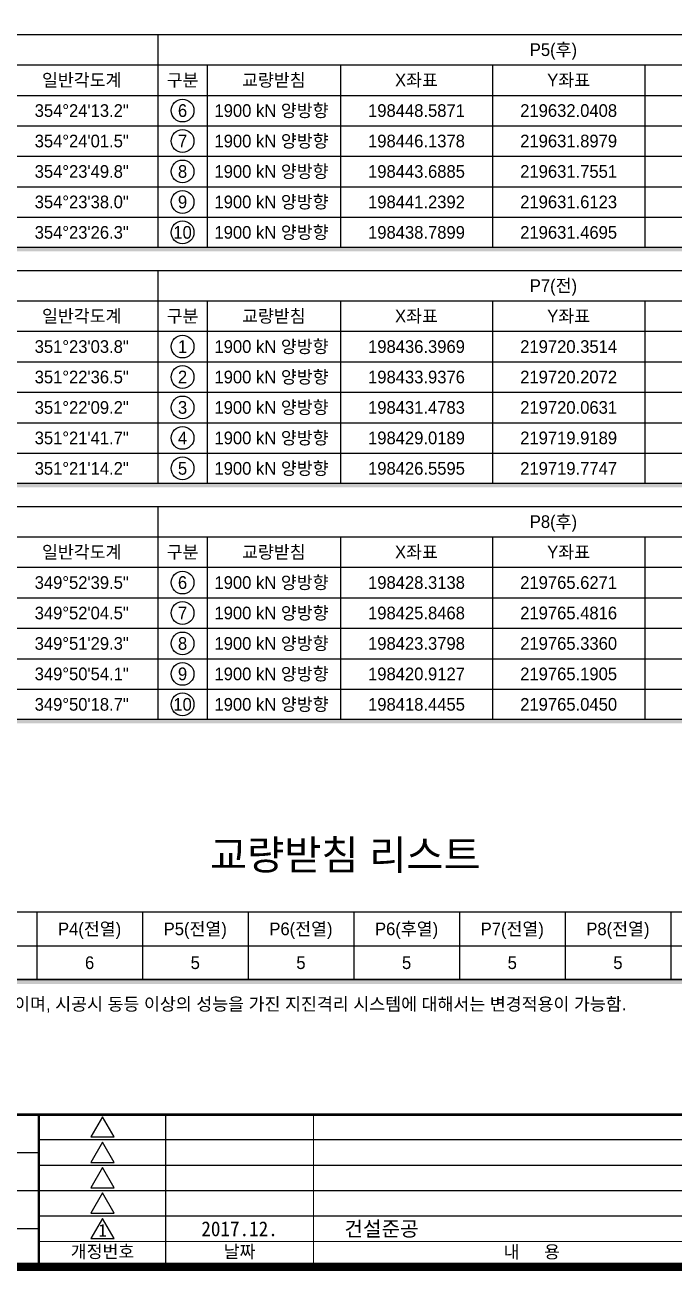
# Model space of a CAD drawing. Header units: feet. Extents: x 0 to 708085, y 0 to 237600.
# Drawn here: x 488371 to 549809, y 7600 to 125461 of the extents above; entities that cross this region are included whole.
import ezdxf
from ezdxf.enums import TextEntityAlignment as Align

# ---------------------------------------------------------------- set-up
doc = ezdxf.new("R2010")
doc.units = ezdxf.units.FT
doc.header["$LTSCALE"] = 2200
doc.header["$MEASUREMENT"] = 0
for name, color, linetype in [('CS-TABL-LIN1', 4, 'CONTINUOUS'), ('CS-TABL-LIN2', 1, 'CONTINUOUS'), ('CS-TABL-TEX1', 6, 'CONTINUOUS'), ('CS-TABL-TEX2', 3, 'CONTINUOUS'), ('CX-BORD-LIN1', 4, 'CONTINUOUS'), ('CX-BORD-LIN2', 3, 'CONTINUOUS'), ('CX-BORD-TEX2', 7, 'CONTINUOUS'), ('CX-BORD-TEX3', 6, 'CONTINUOUS'), ('CX-MISC', 2, 'CONTINUOUS'), ('CZ-TEX1', 6, 'CONTINUOUS')]:
    doc.layers.add(name, color=color, linetype=linetype)
doc.styles.add('A_STANDARD', font='')
doc.styles.add('TB_TEXT', font='')
doc.styles.add('TB_WBTXT', font='')
doc.styles.add('TB_WMTXT', font='')
doc.styles.get('A_STANDARD').set_extended_font_data('Dotum')
doc.styles.get('TB_TEXT').set_extended_font_data('DotumChe')
doc.styles.get('TB_WBTXT').set_extended_font_data('Dotum')
doc.styles.get('TB_WMTXT').set_extended_font_data('DotumChe')

# ---------------------------------------------------------------- blocks, each defined once
blk = doc.blocks.new('CXBLKA1-KHCA-1')
at = {"layer": 'CX-BORD-LIN1', "const_width": 2}
blk.add_lwpolyline([(796, 0), (0, 0), (0, 554), (796, 554)], close=True, dxfattribs=at)
at = {"layer": 'CX-BORD-LIN1'}
for points, const_width in [([(796, 36), (0, 36)], 0.6), ([(270, 0), (270, 36)], 0.6), ([(300, 0), (300, 36)], 0.3), ([(335, 0), (335, 36)], 0.3), ([(558, 6), (270, 6)], 0.2)]:
    blk.add_lwpolyline(points, dxfattribs=dict(at, const_width=const_width))
for points in [[(285.08, 35.47), (282.34, 30.71), (287.83, 30.71)], [(285.08, 29.47), (282.34, 24.71), (287.83, 24.71)], [(285.08, 23.47), (282.34, 18.71), (287.83, 18.71)], [(285.08, 17.47), (282.34, 12.71), (287.83, 12.71)], [(285.08, 11.47), (282.34, 6.71), (287.83, 6.71)]]:
    blk.add_lwpolyline(points, close=True, dxfattribs=at)
at = {"layer": 'CX-BORD-LIN2'}
blk.add_line((558, 30), (270, 30), dxfattribs=at)
at = {"layer": 'CX-BORD-LIN2', "const_width": 0.3}
for points in [[(270, 27), (130, 27)], [(270, 18), (130, 18)], [(270, 9), (130, 9)]]:
    blk.add_lwpolyline(points, dxfattribs=at)
at = {"layer": 'CX-BORD-LIN2'}
for points in [[(558, 24), (270, 24)], [(558, 18), (270, 18)], [(558, 12), (270, 12)]]:
    blk.add_lwpolyline(points, dxfattribs=at)
at = {"layer": 'CX-BORD-LIN1', "style": 'TB_TEXT'}
for tag, height, p in [('TR_RNUM5', 3, (285.11, 32.64)), ('TR_RDAT5', 3.5, (317.5, 33)), ('TR_DGN5', 3.5, (451.12, 33)), ('TR_CHK5', 3.5, (491.12, 33)), ('TR_APP5', 3.5, (531.12, 33)), ('TR_RNUM4', 3, (285.11, 26.64)), ('TR_RDAT4', 3.5, (317.5, 27)), ('TR_DGN4', 3.5, (451.12, 27)), ('TR_CHK4', 3.5, (491.12, 27)), ('TR_APP4', 3.5, (531.12, 27)), ('TR_RNUM3', 3, (285.11, 20.64)), ('TR_RDAT3', 3.5, (317.5, 21)), ('TR_DGN3', 3.5, (451.12, 21)), ('TR_CHK3', 3.5, (491.12, 21)), ('TR_APP3', 3.5, (531.12, 21)), ('TR_RNUM2', 3, (285.11, 14.64)), ('TR_RDAT2', 3.5, (317.5, 15)), ('TR_DGN2', 3.5, (451.12, 15)), ('TR_CHK2', 3.5, (491.12, 15)), ('TR_APP2', 3.5, (531.12, 15)), ('TR_RNUM1', 3, (285.11, 8.64)), ('TR_RDAT1', 3.5, (317.5, 9)), ('TR_DGN1', 3.5, (451.12, 9)), ('TR_CHK1', 3.5, (491.12, 9)), ('TR_APP1', 3.5, (531.12, 9))]:
    blk.add_attdef(tag, text='', height=height, dxfattribs=at).set_placement(p, align=Align.MIDDLE_CENTER)
for tag, p in [('TR_RCON5', (342.3, 33)), ('TR_RCON4', (342.3, 27)), ('TR_RCON3', (342.3, 21)), ('TR_RCON2', (342.3, 15)), ('TR_RCON1', (342.3, 9))]:
    blk.add_attdef(tag, text='', height=3.5, dxfattribs=at).set_placement(p, align=Align.MIDDLE_LEFT)
at = {"layer": 'CX-BORD-LIN2', "style": 'TB_TEXT'}
blk.add_attdef('TD_VERSION', text='', height=3, rotation=90, dxfattribs=at).set_placement((800.5, 48.01), align=Align.MIDDLE_CENTER)
at = {"layer": 'CX-BORD-TEX2', "style": 'TB_WMTXT'}
for tag, height, p in [('TB_CNAME', 5, (15.34, 531.83)), ('TB_CSCOP', 4, (16.63, 523.83))]:
    blk.add_attdef(tag, text='', height=height, dxfattribs=at).set_placement(p, align=Align.BOTTOM_LEFT)
at = {"layer": 'CX-BORD-TEX2', "style": 'TB_WBTXT'}
for tag, height, p in [('TB_MTITIL', 10, (398, 533.33)), ('TB_STITL', 7, (398, 518.33))]:
    blk.add_attdef(tag, text='', height=height, dxfattribs=at).set_placement(p, align=Align.MIDDLE_CENTER)
at = {"layer": 'CX-BORD-TEX3', "style": 'TB_TEXT'}
for s, p in [('개정번호', (285.08, 3.66)), ('날짜', (317.5, 3.66)), ('내   용', (386.64, 3.58))]:
    blk.add_text(s, height=3, dxfattribs=at).set_placement(p, align=Align.MIDDLE)
for tag, height, p in [('TD_LNDST', 4.5, (215, 31.5)), ('TD_DSECT', 4.5, (605.5, 31.5)), ('TD_DDIST', 4.5, (654.5, 31.5)), ('TD_DNAME_TOP', 4.5, (755, 27.96)), ('TD_CSECT', 4.5, (605.5, 22.5)), ('TD_CDIST', 4.5, (654.5, 22.5)), ('TD_DNAME_MAIN', 4.5, (755, 21.47)), ('TD_CCOMP', 4.5, (215, 13.59)), ('TD_HSCAL', 4.5, (620.88, 13.75)), ('TD_VSCAL', 4.5, (656.86, 13.75)), ('TD_DNAME_BOT', 3, (755, 15.25)), ('TD_FIELD', 4.5, (180, 5.13)), ('TD_CSTEP', 4.5, (250.74, 5.13)), ('TD_DWGCODE', 4.5, (637, 4.79)), ('TD_DWGNO', 4.5, (755, 5))]:
    blk.add_attdef(tag, text='', height=height, dxfattribs=at).set_placement(p, align=Align.MIDDLE_CENTER)
for tag, height, width, p in [('TD_DCOMP', 4.5, 0.95, (215, 22.59)), ('TD_CNAME', 5, 0.78, (65, 7.6))]:
    blk.add_attdef(tag, text='', height=height, dxfattribs=dict(at, width=width)).set_placement(p, align=Align.MIDDLE_CENTER)

msp = doc.modelspace()

# ---------------------------------------------------------------- linework, layer by layer
at = {"layer": 'CS-TABL-LIN1'}
for points in [[(426070, 124561), (650710, 124561), (650710, 104401), (426070, 104401)], [(426070, 102241), (650710, 102241), (650710, 82081), (426070, 82081)], [(426070, 79921), (650710, 79921), (650710, 59761), (426070, 59761)], [(417494, 41567), (619494, 41567), (619494, 35167), (417494, 35167)]]:
    msp.add_lwpolyline(points, close=True, dxfattribs=at)
for points in [[(426430, 104401), (651070, 104401), (426430, 104041), (651070, 104041)], [(426430, 82081), (651070, 82081), (426430, 81721), (651070, 81721)], [(426430, 59761), (651070, 59761), (426430, 59401), (651070, 59401)], [(417894, 35167), (619894, 35167), (417894, 34767), (619894, 34767)]]:
    msp.add_solid(points, dxfattribs=at)
at = {"layer": 'CS-TABL-LIN2'}
for p, q in [((500950, 124561), (500950, 104401)), ((505630, 124561), (505630, 124561)), ((518230, 124561), (518230, 124561)), ((532630, 124561), (532630, 124561)), ((547030, 124561), (547030, 124561)), ((426070, 121681), (650710, 121681)), ((505630, 121681), (505630, 104401)), ((518230, 121681), (518230, 104401)), ((532630, 121681), (532630, 104401)), ((547030, 121681), (547030, 104401)), ((426070, 118801), (650710, 118801)), ((426070, 115921), (650710, 115921)), ((426070, 113041), (650710, 113041)), ((426070, 110161), (650710, 110161)), ((426070, 107281), (650710, 107281)), ((500950, 102241), (500950, 82081)), ((505630, 102241), (505630, 102241)), ((518230, 102241), (518230, 102241)), ((532630, 102241), (532630, 102241)), ((547030, 102241), (547030, 102241)), ((426070, 99361), (650710, 99361)), ((505630, 99361), (505630, 82081)), ((518230, 99361), (518230, 82081)), ((532630, 99361), (532630, 82081)), ((547030, 99361), (547030, 82081)), ((426070, 96481), (650710, 96481)), ((426070, 93601), (650710, 93601)), ((426070, 90721), (650710, 90721)), ((426070, 87841), (650710, 87841)), ((426070, 84961), (650710, 84961)), ((500950, 79921), (500950, 59761)), ((505630, 79921), (505630, 79921)), ((518230, 79921), (518230, 79921)), ((532630, 79921), (532630, 79921)), ((547030, 79921), (547030, 79921)), ((426070, 77041), (650710, 77041)), ((505630, 77041), (505630, 59761)), ((518230, 77041), (518230, 59761)), ((532630, 77041), (532630, 59761)), ((547030, 77041), (547030, 59761)), ((426070, 74161), (650710, 74161)), ((426070, 71281), (650710, 71281)), ((426070, 68401), (650710, 68401)), ((426070, 65521), (650710, 65521)), ((426070, 62641), (650710, 62641)), ((489494, 41567), (489494, 35167)), ((499494, 41567), (499494, 35167)), ((509494, 41567), (509494, 35167)), ((519494, 41567), (519494, 35167)), ((529494, 41567), (529494, 35167)), ((539494, 41567), (539494, 35167)), ((549494, 41567), (549494, 35167)), ((417494, 38367), (619494, 38367)), ((425494, 38367), (619494, 38367)), ((417494, 35167), (619494, 35167)), ((425494, 35167), (619494, 35167))]:
    msp.add_line(p, q, dxfattribs=at)
at = {"layer": 'CS-TABL-TEX1'}
for centre in [(503290, 117361), (503290, 114481), (503290, 111601), (503290, 108721), (503290, 105841), (503290, 95041), (503290, 92161), (503290, 89281), (503290, 86401), (503290, 83521), (503290, 72721), (503290, 69841), (503290, 66961), (503290, 64081), (503290, 61201)]:
    msp.add_circle(centre, 1080, dxfattribs=at)

# ---------------------------------------------------------------- block references
at = {"layer": 'CX-MISC'}
ref = msp.add_blockref('CXBLKA1-KHCA-1', (381685, 8000), dxfattribs=dict(at, xscale=400, yscale=400, zscale=400))
ref.add_attrib('TR_RNUM1', '1', dxfattribs={"layer": 'CX-BORD-LIN1', "height": 1200, "style": 'TB_TEXT'}).set_placement((495727, 11455), align=Align.MIDDLE_CENTER)
ref.add_attrib('TR_RDAT1', '2017.12.', dxfattribs={"layer": 'CX-BORD-LIN1', "height": 1400, "style": 'TB_TEXT'}).set_placement((508685, 11600), align=Align.MIDDLE_CENTER)
ref.add_attrib('TR_RCON1', '건설준공', dxfattribs={"layer": 'CX-BORD-LIN1', "height": 1400, "style": 'TB_TEXT'}).set_placement((518607, 11600), align=Align.MIDDLE_LEFT)

# ---------------------------------------------------------------- texts
at = {"layer": 'CS-TABL-TEX1', "style": 'A_STANDARD'}
for s, p in [('P5(후)', (538390, 123121)), ('일반각도계', (493750, 120241)), ('구분', (503290, 120241)), ('교량받침', (511930, 120241)), ('X좌표', (525430, 120241)), ('Y좌표', (539830, 120241)), ('6', (503290, 117361)), ('7', (503290, 114481)), ('8', (503290, 111601)), ('9', (503290, 108721)), ('10', (503290, 105841)), ('P7(전)', (538390, 100801)), ('일반각도계', (493750, 97921)), ('구분', (503290, 97921)), ('교량받침', (511930, 97921)), ('X좌표', (525430, 97921)), ('Y좌표', (539830, 97921)), ('1', (503290, 95041)), ('2', (503290, 92161)), ('3', (503290, 89281)), ('4', (503290, 86401)), ('5', (503290, 83521)), ('P8(후)', (538390, 78481)), ('일반각도계', (493750, 75601)), ('구분', (503290, 75601)), ('교량받침', (511930, 75601)), ('X좌표', (525430, 75601)), ('Y좌표', (539830, 75601)), ('6', (503290, 72721)), ('7', (503290, 69841)), ('8', (503290, 66961)), ('9', (503290, 64081)), ('10', (503290, 61201))]:
    msp.add_text(s, height=1200, dxfattribs=at).set_placement(p, align=Align.MIDDLE_CENTER)
for s, p in [('P4(전열)', (494494, 39367)), ('P5(전열)', (504494, 39367)), ('P6(전열)', (514494, 39367)), ('P6(후열)', (524494, 39367)), ('P7(전열)', (534494, 39367)), ('P8(전열)', (544494, 39367))]:
    msp.add_text(s, height=1200, dxfattribs=at).set_placement(p, align=Align.CENTER)
at = {"layer": 'CS-TABL-TEX2', "style": 'A_STANDARD'}
for s, p in [('354°24\'13.2"', (493750, 117361)), ('1900 kN 양방향 ', (511930, 117361)), ('198448.5871', (525430, 117361)), ('219632.0408', (539830, 117361)), ('354°24\'01.5"', (493750, 114481)), ('1900 kN 양방향 ', (511930, 114481)), ('198446.1378', (525430, 114481)), ('219631.8979', (539830, 114481)), ('354°23\'49.8"', (493750, 111601)), ('1900 kN 양방향 ', (511930, 111601)), ('198443.6885', (525430, 111601)), ('219631.7551', (539830, 111601)), ('354°23\'38.0"', (493750, 108721)), ('1900 kN 양방향 ', (511930, 108721)), ('198441.2392', (525430, 108721)), ('219631.6123', (539830, 108721)), ('354°23\'26.3"', (493750, 105841)), ('1900 kN 양방향 ', (511930, 105841)), ('198438.7899', (525430, 105841)), ('219631.4695', (539830, 105841)), ('351°23\'03.8"', (493750, 95041)), ('1900 kN 양방향 ', (511930, 95041)), ('198436.3969', (525430, 95041)), ('219720.3514', (539830, 95041)), ('351°22\'36.5"', (493750, 92161)), ('1900 kN 양방향 ', (511930, 92161)), ('198433.9376', (525430, 92161)), ('219720.2072', (539830, 92161)), ('351°22\'09.2"', (493750, 89281)), ('1900 kN 양방향 ', (511930, 89281)), ('198431.4783', (525430, 89281)), ('219720.0631', (539830, 89281)), ('351°21\'41.7"', (493750, 86401)), ('1900 kN 양방향 ', (511930, 86401)), ('198429.0189', (525430, 86401)), ('219719.9189', (539830, 86401)), ('351°21\'14.2"', (493750, 83521)), ('1900 kN 양방향 ', (511930, 83521)), ('198426.5595', (525430, 83521)), ('219719.7747', (539830, 83521)), ('349°52\'39.5"', (493750, 72721)), ('1900 kN 양방향 ', (511930, 72721)), ('198428.3138', (525430, 72721)), ('219765.6271', (539830, 72721)), ('349°52\'04.5"', (493750, 69841)), ('1900 kN 양방향 ', (511930, 69841)), ('198425.8468', (525430, 69841)), ('219765.4816', (539830, 69841)), ('349°51\'29.3"', (493750, 66961)), ('1900 kN 양방향 ', (511930, 66961)), ('198423.3798', (525430, 66961)), ('219765.3360', (539830, 66961)), ('1900 kN 양방향 ', (511930, 64081)), ('349°50\'54.1"', (493750, 64081)), ('198420.9127', (525430, 64081)), ('219765.1905', (539830, 64081)), ('349°50\'18.7"', (493750, 61201)), ('1900 kN 양방향 ', (511930, 61201)), ('198418.4455', (525430, 61201)), ('219765.0450', (539830, 61201))]:
    msp.add_text(s, height=1200, dxfattribs=at).set_placement(p, align=Align.MIDDLE_CENTER)
for s, p in [('6', (494494, 36167)), ('5', (504494, 36167)), ('5', (514494, 36167)), ('5', (524494, 36167)), ('5', (534494, 36167)), ('5', (544494, 36167)), ('주) 본 설계에 반영된 지진격리시스템은 임의의 지진격리받침 형식에 대한 특성을 반영한 설계이며, 시공시 동등 이상의 성능을 가진 지진격리 시스템에 대해서는 변경적용이 가능함.', (485051, 32251))]:
    msp.add_text(s, height=1200, dxfattribs=at).set_placement(p, align=Align.CENTER)
at = {"layer": 'CZ-TEX1', "style": 'A_STANDARD'}
msp.add_text('교량받침 리스트', height=2800, dxfattribs=at).set_placement((518694, 45567), align=Align.CENTER)

doc.saveas('drawing.dxf')
